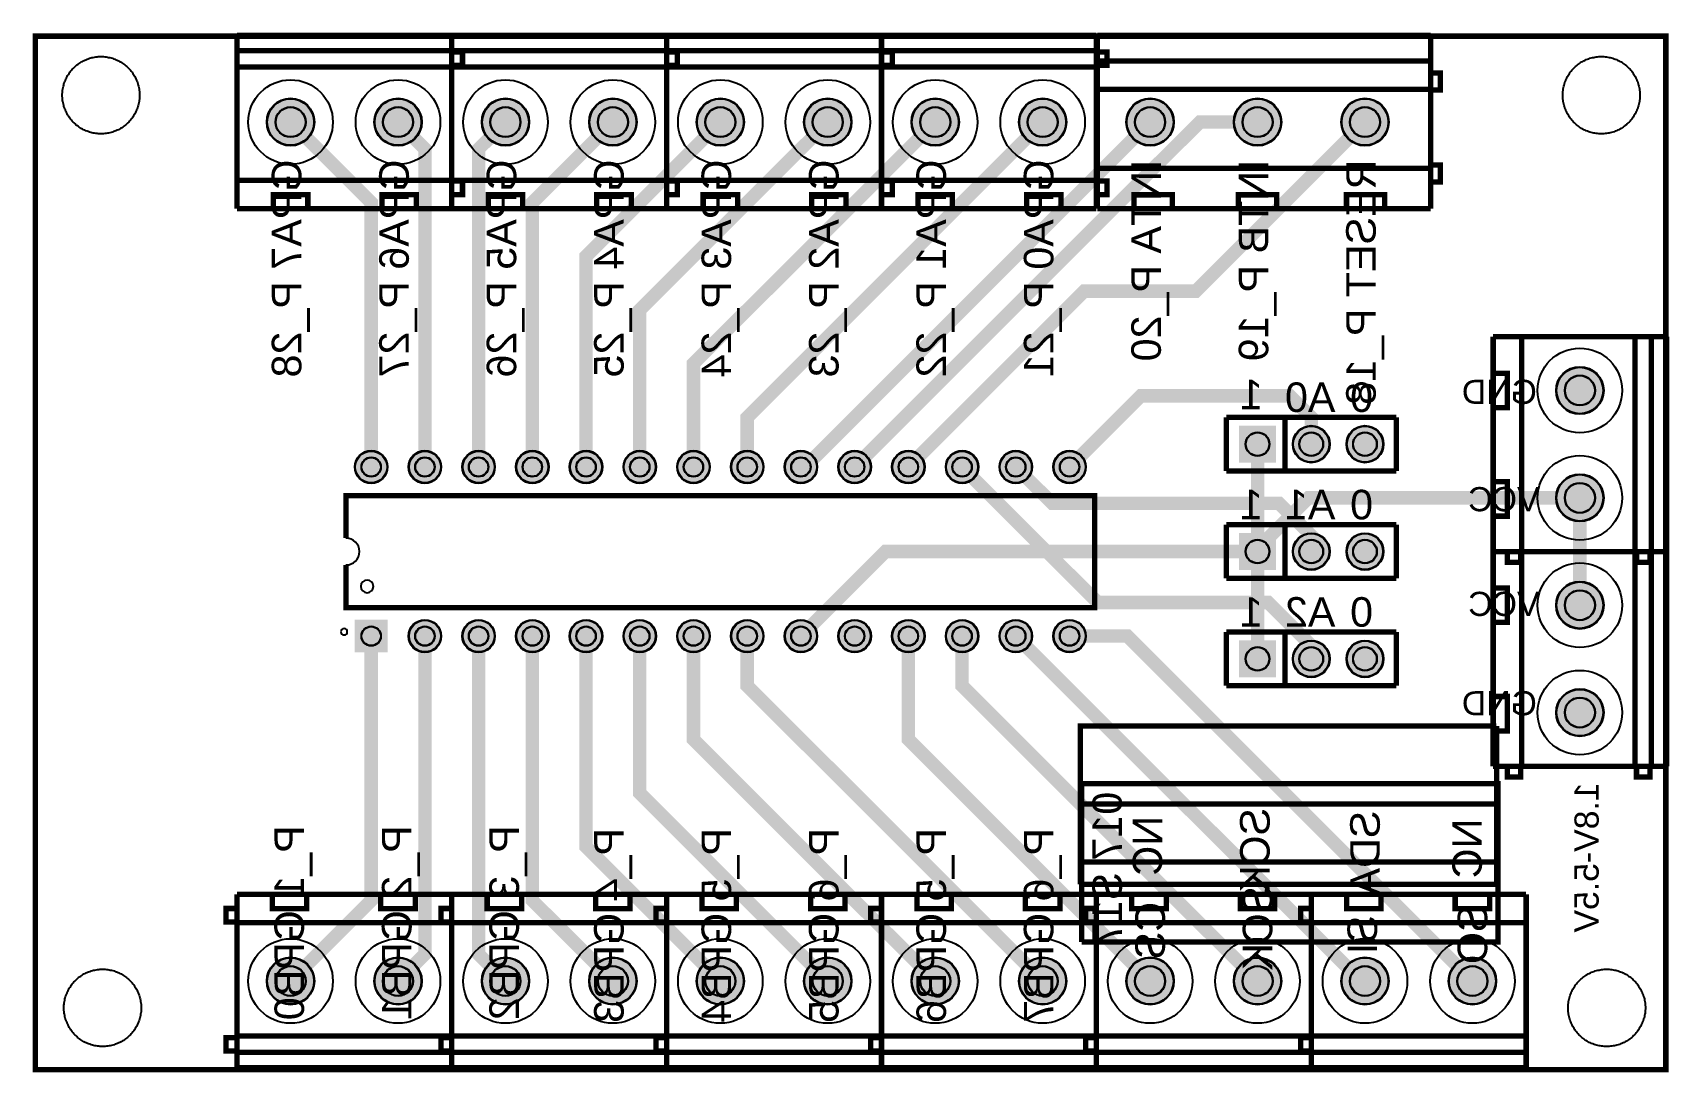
# Model space of a CAD drawing. Extents: x 20 to 3066, y 830 to 2766.
import ezdxf

# ---------------------------------------------------------------- set-up
doc = ezdxf.new("R2010")
doc.units = 9
for name, color, linetype, true_color in [('BoardOutLine', 7, 'Continuous', 0xff00ff), ('BottomLayer', 7, 'Continuous', 0x0000ff), ('BottomSilkLayer', 7, 'Continuous', 0x66cc33), ('BottomSolderMaskLayer', 7, 'Continuous', 0xaa00ff), ('Multi-Layer', 7, 'Continuous', 0xc0c0c0), ('TopLayer', 7, 'Continuous', 0xff0000), ('TopSilkLayer', 7, 'Continuous', 0xffcc00), ('TopSolderMaskLayer', 7, 'Continuous', 0x800080)]:
    doc.layers.add(name, color=color, linetype=linetype, true_color=true_color)
doc.styles.get("Standard").update_dxf_attribs({"font": 'arial.ttf'})

msp = doc.modelspace()

# ---------------------------------------------------------------- hatches: boundary and pattern name
at = {"layer": 'BottomSolderMaskLayer'}
for points in [[(455.7, 2600, 1), (544.3, 2600, 1)], [(655.7, 2600, 1), (744.3, 2600, 1)], [(855.7, 2600, 1), (944.3, 2600, 1)], [(1055.7, 2600, 1), (1144.3, 2600, 1)], [(1255.7, 2600, 1), (1344.3, 2600, 1)], [(1455.7, 2600, 1), (1544.3, 2600, 1)], [(1655.7, 2600, 1), (1744.3, 2600, 1)], [(1855.7, 2600, 1), (1944.3, 2600, 1)], [(2055.7, 2600, 1), (2144.3, 2600, 1)], [(2255.7, 2600, 1), (2344.3, 2600, 1)], [(2455.7, 2600, 1), (2544.3, 2600, 1)], [(2855.7, 2100, 1), (2944.3, 2100, 1)], [(2265.5, 2034.5), (2334.5, 2034.5), (2334.5, 1965.5), (2265.5, 1965.5)], [(2365.5, 2000, 1), (2434.5, 2000, 1)], [(2465.5, 2000, 1), (2534.5, 2000, 1)], [(619.5, 1957.5, 1), (680.5, 1957.5, 1)], [(719.5, 1957.5, 1), (780.5, 1957.5, 1)], [(819.5, 1957.5, 1), (880.5, 1957.5, 1)], [(919.5, 1957.5, 1), (980.5, 1957.5, 1)], [(1019.5, 1957.5, 1), (1080.5, 1957.5, 1)], [(1119.5, 1957.5, 1), (1180.5, 1957.5, 1)], [(1219.5, 1957.5, 1), (1280.5, 1957.5, 1)], [(1319.5, 1957.5, 1), (1380.5, 1957.5, 1)], [(1419.5, 1957.5, 1), (1480.5, 1957.5, 1)], [(1519.5, 1957.5, 1), (1580.5, 1957.5, 1)], [(1619.5, 1957.5, 1), (1680.5, 1957.5, 1)], [(1719.5, 1957.5, 1), (1780.5, 1957.5, 1)], [(1819.5, 1957.5, 1), (1880.5, 1957.5, 1)], [(1919.5, 1957.5, 1), (1980.5, 1957.5, 1)], [(2855.7, 1900, 1), (2944.3, 1900, 1)], [(2265.5, 1834.5), (2334.5, 1834.5), (2334.5, 1765.5), (2265.5, 1765.5)], [(2365.5, 1800, 1), (2434.5, 1800, 1)], [(2465.5, 1800, 1), (2534.5, 1800, 1)], [(2855.7, 1700, 1), (2944.3, 1700, 1)], [(619.5, 1612), (619.5, 1673), (680.5, 1673), (680.5, 1612)], [(719.5, 1642.5, 1), (780.5, 1642.5, 1)], [(819.5, 1642.5, 1), (880.5, 1642.5, 1)], [(919.5, 1642.5, 1), (980.5, 1642.5, 1)], [(1019.5, 1642.5, 1), (1080.5, 1642.5, 1)], [(1119.5, 1642.5, 1), (1180.5, 1642.5, 1)], [(1219.5, 1642.5, 1), (1280.5, 1642.5, 1)], [(1319.5, 1642.5, 1), (1380.5, 1642.5, 1)], [(1419.5, 1642.5, 1), (1480.5, 1642.5, 1)], [(1519.5, 1642.5, 1), (1580.5, 1642.5, 1)], [(1619.5, 1642.5, 1), (1680.5, 1642.5, 1)], [(1719.5, 1642.5, 1), (1780.5, 1642.5, 1)], [(1819.5, 1642.5, 1), (1880.5, 1642.5, 1)], [(1919.5, 1642.5, 1), (1980.5, 1642.5, 1)], [(2265.5, 1634.5), (2334.5, 1634.5), (2334.5, 1565.5), (2265.5, 1565.5)], [(2365.5, 1600, 1), (2434.5, 1600, 1)], [(2465.5, 1600, 1), (2534.5, 1600, 1)], [(2855.7, 1500, 1), (2944.3, 1500, 1)], [(455.7, 1000, 1), (544.3, 1000, 1)], [(655.7, 1000, 1), (744.3, 1000, 1)], [(855.7, 1000, 1), (944.3, 1000, 1)], [(1055.7, 1000, 1), (1144.3, 1000, 1)], [(1255.7, 1000, 1), (1344.3, 1000, 1)], [(1455.7, 1000, 1), (1544.3, 1000, 1)], [(1655.7, 1000, 1), (1744.3, 1000, 1)], [(1855.7, 1000, 1), (1944.3, 1000, 1)], [(2055.7, 1000, 1), (2144.3, 1000, 1)], [(2255.7, 1000, 1), (2344.3, 1000, 1)], [(2455.7, 1000, 1), (2544.3, 1000, 1)], [(2655.7, 1000, 1), (2744.3, 1000, 1)]]:
    msp.add_hatch(color=256, dxfattribs=at).paths.add_polyline_path(points)
at = {"layer": 'Multi-Layer'}
for points in [[(456.7, 2600, 1), (543.3, 2600, 1)], [(656.7, 2600, 1), (743.3, 2600, 1)], [(856.7, 2600, 1), (943.3, 2600, 1)], [(1056.7, 2600, 1), (1143.3, 2600, 1)], [(1256.7, 2600, 1), (1343.3, 2600, 1)], [(1456.7, 2600, 1), (1543.3, 2600, 1)], [(1656.7, 2600, 1), (1743.3, 2600, 1)], [(1856.7, 2600, 1), (1943.3, 2600, 1)], [(2056.7, 2600, 1), (2143.3, 2600, 1)], [(2256.7, 2600, 1), (2343.3, 2600, 1)], [(2456.7, 2600, 1), (2543.3, 2600, 1)], [(2856.7, 2100, 1), (2943.3, 2100, 1)], [(2266.5, 2033.5), (2333.5, 2033.5), (2333.5, 1966.5), (2266.5, 1966.5)], [(2366.5, 2000, 1), (2433.5, 2000, 1)], [(2466.5, 2000, 1), (2533.5, 2000, 1)], [(620.5, 1957.5, 1), (679.5, 1957.5, 1)], [(720.5, 1957.5, 1), (779.5, 1957.5, 1)], [(820.5, 1957.5, 1), (879.5, 1957.5, 1)], [(920.5, 1957.5, 1), (979.5, 1957.5, 1)], [(1020.5, 1957.5, 1), (1079.5, 1957.5, 1)], [(1120.5, 1957.5, 1), (1179.5, 1957.5, 1)], [(1220.5, 1957.5, 1), (1279.5, 1957.5, 1)], [(1320.5, 1957.5, 1), (1379.5, 1957.5, 1)], [(1420.5, 1957.5, 1), (1479.5, 1957.5, 1)], [(1520.5, 1957.5, 1), (1579.5, 1957.5, 1)], [(1620.5, 1957.5, 1), (1679.5, 1957.5, 1)], [(1720.5, 1957.5, 1), (1779.5, 1957.5, 1)], [(1820.5, 1957.5, 1), (1879.5, 1957.5, 1)], [(1920.5, 1957.5, 1), (1979.5, 1957.5, 1)], [(2856.7, 1900, 1), (2943.3, 1900, 1)], [(2266.5, 1833.5), (2333.5, 1833.5), (2333.5, 1766.5), (2266.5, 1766.5)], [(2366.5, 1800, 1), (2433.5, 1800, 1)], [(2466.5, 1800, 1), (2533.5, 1800, 1)], [(2856.7, 1700, 1), (2943.3, 1700, 1)], [(620.5, 1613), (620.5, 1672), (679.5, 1672), (679.5, 1613)], [(720.5, 1642.5, 1), (779.5, 1642.5, 1)], [(820.5, 1642.5, 1), (879.5, 1642.5, 1)], [(920.5, 1642.5, 1), (979.5, 1642.5, 1)], [(1020.5, 1642.5, 1), (1079.5, 1642.5, 1)], [(1120.5, 1642.5, 1), (1179.5, 1642.5, 1)], [(1220.5, 1642.5, 1), (1279.5, 1642.5, 1)], [(1320.5, 1642.5, 1), (1379.5, 1642.5, 1)], [(1420.5, 1642.5, 1), (1479.5, 1642.5, 1)], [(1520.5, 1642.5, 1), (1579.5, 1642.5, 1)], [(1620.5, 1642.5, 1), (1679.5, 1642.5, 1)], [(1720.5, 1642.5, 1), (1779.5, 1642.5, 1)], [(1820.5, 1642.5, 1), (1879.5, 1642.5, 1)], [(1920.5, 1642.5, 1), (1979.5, 1642.5, 1)], [(2266.5, 1633.5), (2333.5, 1633.5), (2333.5, 1566.5), (2266.5, 1566.5)], [(2366.5, 1600, 1), (2433.5, 1600, 1)], [(2466.5, 1600, 1), (2533.5, 1600, 1)], [(2856.7, 1500, 1), (2943.3, 1500, 1)], [(456.7, 1000, 1), (543.3, 1000, 1)], [(656.7, 1000, 1), (743.3, 1000, 1)], [(856.7, 1000, 1), (943.3, 1000, 1)], [(1056.7, 1000, 1), (1143.3, 1000, 1)], [(1256.7, 1000, 1), (1343.3, 1000, 1)], [(1456.7, 1000, 1), (1543.3, 1000, 1)], [(1656.7, 1000, 1), (1743.3, 1000, 1)], [(1856.7, 1000, 1), (1943.3, 1000, 1)], [(2056.7, 1000, 1), (2143.3, 1000, 1)], [(2256.7, 1000, 1), (2343.3, 1000, 1)], [(2456.7, 1000, 1), (2543.3, 1000, 1)], [(2656.7, 1000, 1), (2743.3, 1000, 1)]]:
    msp.add_hatch(color=256, dxfattribs=at).paths.add_polyline_path(points)
at = {"layer": 'TopSolderMaskLayer'}
for points in [[(455.7, 2600, 1), (544.3, 2600, 1)], [(655.7, 2600, 1), (744.3, 2600, 1)], [(855.7, 2600, 1), (944.3, 2600, 1)], [(1055.7, 2600, 1), (1144.3, 2600, 1)], [(1255.7, 2600, 1), (1344.3, 2600, 1)], [(1455.7, 2600, 1), (1544.3, 2600, 1)], [(1655.7, 2600, 1), (1744.3, 2600, 1)], [(1855.7, 2600, 1), (1944.3, 2600, 1)], [(2055.7, 2600, 1), (2144.3, 2600, 1)], [(2255.7, 2600, 1), (2344.3, 2600, 1)], [(2455.7, 2600, 1), (2544.3, 2600, 1)], [(2855.7, 2100, 1), (2944.3, 2100, 1)], [(2265.5, 2034.5), (2334.5, 2034.5), (2334.5, 1965.5), (2265.5, 1965.5)], [(2365.5, 2000, 1), (2434.5, 2000, 1)], [(2465.5, 2000, 1), (2534.5, 2000, 1)], [(619.5, 1957.5, 1), (680.5, 1957.5, 1)], [(719.5, 1957.5, 1), (780.5, 1957.5, 1)], [(819.5, 1957.5, 1), (880.5, 1957.5, 1)], [(919.5, 1957.5, 1), (980.5, 1957.5, 1)], [(1019.5, 1957.5, 1), (1080.5, 1957.5, 1)], [(1119.5, 1957.5, 1), (1180.5, 1957.5, 1)], [(1219.5, 1957.5, 1), (1280.5, 1957.5, 1)], [(1319.5, 1957.5, 1), (1380.5, 1957.5, 1)], [(1419.5, 1957.5, 1), (1480.5, 1957.5, 1)], [(1519.5, 1957.5, 1), (1580.5, 1957.5, 1)], [(1619.5, 1957.5, 1), (1680.5, 1957.5, 1)], [(1719.5, 1957.5, 1), (1780.5, 1957.5, 1)], [(1819.5, 1957.5, 1), (1880.5, 1957.5, 1)], [(1919.5, 1957.5, 1), (1980.5, 1957.5, 1)], [(2855.7, 1900, 1), (2944.3, 1900, 1)], [(2265.5, 1834.5), (2334.5, 1834.5), (2334.5, 1765.5), (2265.5, 1765.5)], [(2365.5, 1800, 1), (2434.5, 1800, 1)], [(2465.5, 1800, 1), (2534.5, 1800, 1)], [(2855.7, 1700, 1), (2944.3, 1700, 1)], [(619.5, 1612), (619.5, 1673), (680.5, 1673), (680.5, 1612)], [(719.5, 1642.5, 1), (780.5, 1642.5, 1)], [(819.5, 1642.5, 1), (880.5, 1642.5, 1)], [(919.5, 1642.5, 1), (980.5, 1642.5, 1)], [(1019.5, 1642.5, 1), (1080.5, 1642.5, 1)], [(1119.5, 1642.5, 1), (1180.5, 1642.5, 1)], [(1219.5, 1642.5, 1), (1280.5, 1642.5, 1)], [(1319.5, 1642.5, 1), (1380.5, 1642.5, 1)], [(1419.5, 1642.5, 1), (1480.5, 1642.5, 1)], [(1519.5, 1642.5, 1), (1580.5, 1642.5, 1)], [(1619.5, 1642.5, 1), (1680.5, 1642.5, 1)], [(1719.5, 1642.5, 1), (1780.5, 1642.5, 1)], [(1819.5, 1642.5, 1), (1880.5, 1642.5, 1)], [(1919.5, 1642.5, 1), (1980.5, 1642.5, 1)], [(2265.5, 1634.5), (2334.5, 1634.5), (2334.5, 1565.5), (2265.5, 1565.5)], [(2365.5, 1600, 1), (2434.5, 1600, 1)], [(2465.5, 1600, 1), (2534.5, 1600, 1)], [(2855.7, 1500, 1), (2944.3, 1500, 1)], [(455.7, 1000, 1), (544.3, 1000, 1)], [(655.7, 1000, 1), (744.3, 1000, 1)], [(855.7, 1000, 1), (944.3, 1000, 1)], [(1055.7, 1000, 1), (1144.3, 1000, 1)], [(1255.7, 1000, 1), (1344.3, 1000, 1)], [(1455.7, 1000, 1), (1544.3, 1000, 1)], [(1655.7, 1000, 1), (1744.3, 1000, 1)], [(1855.7, 1000, 1), (1944.3, 1000, 1)], [(2055.7, 1000, 1), (2144.3, 1000, 1)], [(2255.7, 1000, 1), (2344.3, 1000, 1)], [(2455.7, 1000, 1), (2544.3, 1000, 1)], [(2655.7, 1000, 1), (2744.3, 1000, 1)]]:
    msp.add_hatch(color=256, dxfattribs=at).paths.add_polyline_path(points)

# ---------------------------------------------------------------- linework, layer by layer
at = {"layer": 'BoardOutLine', "const_width": 10}
msp.add_lwpolyline([(280, 2760), (3060, 2760), (3060, 835), (25, 835), (25, 2760), (280, 2760)], close=True, dxfattribs=at)
at = {"layer": 'BottomLayer', "const_width": 25}
for points in [[(2300, 2000), (2300, 1800)], [(2300, 1800), (2300, 1805), (2395, 1900), (2900, 1900)], [(2900, 1700), (2900, 1900)], [(1450, 1642.5), (1607.5, 1800), (2300, 1800)], [(2300, 1800), (2300, 1600)]]:
    msp.add_lwpolyline(points, dxfattribs=at)
at = {"layer": 'BottomSilkLayer', "const_width": 10}
for points in [[(1972.5, 1072.5), (2747.5, 1072.5), (2747.5, 1367.5), (1972.5, 1367.5)], [(1972.5, 1072.5), (1972.5, 1367.5), (1972.5, 1077.5)], [(1972.5, 1221.6), (2747.5, 1221.6)]]:
    msp.add_lwpolyline(points, dxfattribs=at)
at = {"layer": 'BottomSolderMaskLayer'}
for centre, radius in [((500, 2600), 44.3), ((500, 2600), 28.2), ((700, 2600), 44.3), ((700, 2600), 28.2), ((900, 2600), 44.3), ((900, 2600), 28.2), ((1100, 2600), 44.3), ((1100, 2600), 28.2), ((1300, 2600), 44.3), ((1300, 2600), 28.2), ((1500, 2600), 44.3), ((1500, 2600), 28.2), ((1700, 2600), 44.3), ((1700, 2600), 28.2), ((1900, 2600), 44.3), ((1900, 2600), 28.2), ((2100, 2600), 44.3), ((2100, 2600), 28.2), ((2300, 2600), 44.3), ((2300, 2600), 28.2), ((2500, 2600), 44.3), ((2500, 2600), 28.2), ((2900, 2100), 44.3), ((2900, 2100), 28.2), ((2300, 2000), 22.3), ((2400, 2000), 34.5), ((2400, 2000), 22.3), ((2500, 2000), 34.5), ((2500, 2000), 22.3), ((650, 1957.5), 30.5), ((750, 1957.5), 30.5), ((850, 1957.5), 30.5), ((950, 1957.5), 30.5), ((1050, 1957.5), 30.5), ((1150, 1957.5), 30.5), ((1250, 1957.5), 30.5), ((1350, 1957.5), 30.5), ((1450, 1957.5), 30.5), ((1550, 1957.5), 30.5), ((1650, 1957.5), 30.5), ((1750, 1957.5), 30.5), ((1850, 1957.5), 30.5), ((1950, 1957.5), 30.5), ((650, 1957.5), 18.3), ((750, 1957.5), 18.3), ((850, 1957.5), 18.3), ((950, 1957.5), 18.3), ((1050, 1957.5), 18.3), ((1150, 1957.5), 18.3), ((1250, 1957.5), 18.3), ((1350, 1957.5), 18.3), ((1450, 1957.5), 18.3), ((1550, 1957.5), 18.3), ((1650, 1957.5), 18.3), ((1750, 1957.5), 18.3), ((1850, 1957.5), 18.3), ((1950, 1957.5), 18.3), ((2900, 1900), 44.3), ((2900, 1900), 28.2), ((2400, 1800), 34.5), ((2500, 1800), 34.5), ((2300, 1800), 22.3), ((2400, 1800), 22.3), ((2500, 1800), 22.3), ((2900, 1700), 44.3), ((2900, 1700), 28.2), ((650, 1642.5), 18.3), ((750, 1642.5), 30.5), ((750, 1642.5), 18.3), ((850, 1642.5), 30.5), ((850, 1642.5), 18.3), ((950, 1642.5), 30.5), ((950, 1642.5), 18.3), ((1050, 1642.5), 30.5), ((1050, 1642.5), 18.3), ((1150, 1642.5), 30.5), ((1150, 1642.5), 18.3), ((1250, 1642.5), 30.5), ((1250, 1642.5), 18.3), ((1350, 1642.5), 30.5), ((1350, 1642.5), 18.3), ((1450, 1642.5), 30.5), ((1450, 1642.5), 18.3), ((1550, 1642.5), 30.5), ((1550, 1642.5), 18.3), ((1650, 1642.5), 30.5), ((1650, 1642.5), 18.3), ((1750, 1642.5), 30.5), ((1750, 1642.5), 18.3), ((1850, 1642.5), 30.5), ((1850, 1642.5), 18.3), ((1950, 1642.5), 30.5), ((1950, 1642.5), 18.3), ((2300, 1600), 22.3), ((2400, 1600), 34.5), ((2400, 1600), 22.3), ((2500, 1600), 34.5), ((2500, 1600), 22.3), ((2900, 1500), 44.3), ((2900, 1500), 28.2), ((500, 1000), 44.3), ((700, 1000), 44.3), ((900, 1000), 44.3), ((1100, 1000), 44.3), ((1300, 1000), 44.3), ((1500, 1000), 44.3), ((1700, 1000), 44.3), ((1900, 1000), 44.3), ((2100, 1000), 44.3), ((2300, 1000), 44.3), ((2500, 1000), 44.3), ((2700, 1000), 44.3), ((500, 1000), 28.2), ((700, 1000), 28.2), ((900, 1000), 28.2), ((1100, 1000), 28.2), ((1300, 1000), 28.2), ((1500, 1000), 28.2), ((1700, 1000), 28.2), ((1900, 1000), 28.2), ((2100, 1000), 28.2), ((2300, 1000), 28.2), ((2500, 1000), 28.2), ((2700, 1000), 28.2)]:
    msp.add_circle(centre, radius, dxfattribs=at)
at = {"layer": 'Multi-Layer'}
for points in [[(75, 2650), (75, 2652.4), (75.2, 2654.8), (75.4, 2657.2), (75.6, 2659.6), (76, 2662), (76.4, 2664.3), (77, 2666.7), (77.6, 2669), (78.2, 2671.3), (79, 2673.6), (79.8, 2675.9), (80.7, 2678.1), (81.7, 2680.3), (82.7, 2682.4), (83.9, 2684.6), (85, 2686.7), (86.3, 2688.7), (87.6, 2690.7), (89, 2692.7), (90.5, 2694.6), (92, 2696.4), (93.6, 2698.2), (95.2, 2700), (96.9, 2701.7), (98.7, 2703.3), (100.5, 2704.9), (102.4, 2706.4), (104.3, 2707.9), (106.2, 2709.3), (108.2, 2710.6), (110.3, 2711.9), (112.4, 2713.1), (114.5, 2714.2), (116.7, 2715.2), (118.8, 2716.2), (121.1, 2717.1), (123.3, 2717.9), (125.6, 2718.7), (127.9, 2719.4), (130.3, 2720), (132.6, 2720.5), (135, 2720.9), (137.3, 2721.3), (139.7, 2721.6), (142.1, 2721.8), (144.5, 2721.9), (146.9, 2721.9), (149.3, 2721.9), (151.7, 2721.8), (154.1, 2721.6), (156.5, 2721.3), (158.9, 2720.9), (161.3, 2720.5), (163.6, 2720), (165.9, 2719.4), (168.2, 2718.7), (170.5, 2717.9), (172.8, 2717.1), (175, 2716.2), (177.2, 2715.2), (179.4, 2714.2), (181.5, 2713.1), (183.6, 2711.9), (185.6, 2710.6), (187.6, 2709.3), (189.6, 2707.9), (191.5, 2706.4), (193.4, 2704.9), (195.2, 2703.3), (196.9, 2701.7), (198.6, 2700), (200.3, 2698.2), (201.9, 2696.4), (203.4, 2694.6), (204.8, 2692.7), (206.2, 2690.7), (207.6, 2688.7), (208.8, 2686.7), (210, 2684.6), (211.1, 2682.4), (212.2, 2680.3), (213.2, 2678.1), (214.1, 2675.9), (214.9, 2673.6), (215.6, 2671.3), (216.3, 2669), (216.9, 2666.7), (217.4, 2664.3), (217.9, 2662), (218.2, 2659.6), (218.5, 2657.2), (218.7, 2654.8), (218.8, 2652.4), (218.9, 2650), (218.8, 2647.6), (218.7, 2645.2), (218.5, 2642.8), (218.2, 2640.4), (217.9, 2638), (217.4, 2635.7), (216.9, 2633.3), (216.3, 2631), (215.6, 2628.7), (214.9, 2626.4), (214.1, 2624.1), (213.2, 2621.9), (212.2, 2619.7), (211.1, 2617.6), (210, 2615.4), (208.8, 2613.3), (207.6, 2611.3), (206.2, 2609.3), (204.8, 2607.3), (203.4, 2605.4), (201.9, 2603.6), (200.3, 2601.8), (198.6, 2600), (196.9, 2598.3), (195.2, 2596.7), (193.4, 2595.1), (191.5, 2593.6), (189.6, 2592.1), (187.6, 2590.7), (185.6, 2589.4), (183.6, 2588.1), (181.5, 2586.9), (179.4, 2585.8), (177.2, 2584.8), (175, 2583.8), (172.8, 2582.9), (170.5, 2582.1), (168.2, 2581.3), (165.9, 2580.6), (163.6, 2580), (161.3, 2579.5), (158.9, 2579.1), (156.5, 2578.7), (154.1, 2578.4), (151.7, 2578.2), (149.3, 2578.1), (146.9, 2578.1), (144.5, 2578.1), (142.1, 2578.2), (139.7, 2578.4), (137.3, 2578.7), (135, 2579.1), (132.6, 2579.5), (130.3, 2580), (127.9, 2580.6), (125.6, 2581.3), (123.3, 2582.1), (121.1, 2582.9), (118.8, 2583.8), (116.7, 2584.8), (114.5, 2585.8), (112.4, 2586.9), (110.3, 2588.1), (108.2, 2589.4), (106.2, 2590.7), (104.3, 2592.1), (102.4, 2593.6), (100.5, 2595.1), (98.7, 2596.7), (96.9, 2598.3), (95.2, 2600), (93.6, 2601.8), (92, 2603.6), (90.5, 2605.4), (89, 2607.3), (87.6, 2609.3), (86.3, 2611.3), (85, 2613.3), (83.9, 2615.4), (82.7, 2617.6), (81.7, 2619.7), (80.7, 2621.9), (79.8, 2624.1), (79, 2626.4), (78.2, 2628.7), (77.6, 2631), (77, 2633.3), (76.4, 2635.7), (76, 2638), (75.6, 2640.4), (75.4, 2642.8), (75.2, 2645.2), (75, 2647.6), (75, 2650)], [(2868.1, 2650), (2868.1, 2652.4), (2868.2, 2654.8), (2868.4, 2657.2), (2868.7, 2659.6), (2869.1, 2662), (2869.5, 2664.3), (2870, 2666.7), (2870.6, 2669), (2871.3, 2671.3), (2872, 2673.6), (2872.9, 2675.9), (2873.8, 2678.1), (2874.7, 2680.3), (2875.8, 2682.5), (2876.9, 2684.6), (2878.1, 2686.7), (2879.4, 2688.7), (2880.7, 2690.7), (2882.1, 2692.7), (2883.5, 2694.6), (2885.1, 2696.5), (2886.6, 2698.3), (2888.3, 2700), (2890, 2701.7), (2891.7, 2703.4), (2893.5, 2705), (2895.4, 2706.5), (2897.3, 2707.9), (2899.3, 2709.3), (2901.3, 2710.7), (2903.3, 2711.9), (2905.4, 2713.1), (2907.5, 2714.2), (2909.7, 2715.3), (2911.9, 2716.3), (2914.1, 2717.2), (2916.4, 2718), (2918.7, 2718.7), (2921, 2719.4), (2923.3, 2720), (2925.7, 2720.5), (2928, 2721), (2930.4, 2721.3), (2932.8, 2721.6), (2935.2, 2721.8), (2937.6, 2721.9), (2940, 2722), (2942.4, 2721.9), (2944.8, 2721.8), (2947.2, 2721.6), (2949.6, 2721.3), (2952, 2721), (2954.3, 2720.5), (2956.7, 2720), (2959, 2719.4), (2961.3, 2718.7), (2963.6, 2718), (2965.9, 2717.2), (2968.1, 2716.3), (2970.3, 2715.3), (2972.5, 2714.2), (2974.6, 2713.1), (2976.7, 2711.9), (2978.7, 2710.7), (2980.7, 2709.3), (2982.7, 2707.9), (2984.6, 2706.5), (2986.5, 2705), (2988.3, 2703.4), (2990, 2701.7), (2991.7, 2700), (2993.4, 2698.3), (2994.9, 2696.5), (2996.5, 2694.6), (2997.9, 2692.7), (2999.3, 2690.7), (3000.6, 2688.7), (3001.9, 2686.7), (3003.1, 2684.6), (3004.2, 2682.5), (3005.3, 2680.3), (3006.2, 2678.1), (3007.1, 2675.9), (3008, 2673.6), (3008.7, 2671.3), (3009.4, 2669), (3010, 2666.7), (3010.5, 2664.3), (3010.9, 2662), (3011.3, 2659.6), (3011.6, 2657.2), (3011.8, 2654.8), (3011.9, 2652.4), (3011.9, 2650), (3011.9, 2647.6), (3011.8, 2645.2), (3011.6, 2642.8), (3011.3, 2640.4), (3010.9, 2638), (3010.5, 2635.7), (3010, 2633.3), (3009.4, 2631), (3008.7, 2628.7), (3008, 2626.4), (3007.1, 2624.1), (3006.2, 2621.9), (3005.3, 2619.7), (3004.2, 2617.5), (3003.1, 2615.4), (3001.9, 2613.3), (3000.6, 2611.3), (2999.3, 2609.3), (2997.9, 2607.3), (2996.5, 2605.4), (2994.9, 2603.5), (2993.4, 2601.7), (2991.7, 2600), (2990, 2598.3), (2988.3, 2596.6), (2986.5, 2595), (2984.6, 2593.5), (2982.7, 2592.1), (2980.7, 2590.7), (2978.7, 2589.3), (2976.7, 2588.1), (2974.6, 2586.9), (2972.5, 2585.8), (2970.3, 2584.7), (2968.1, 2583.7), (2965.9, 2582.8), (2963.6, 2582), (2961.3, 2581.3), (2959, 2580.6), (2956.7, 2580), (2954.3, 2579.5), (2952, 2579), (2949.6, 2578.7), (2947.2, 2578.4), (2944.8, 2578.2), (2942.4, 2578.1), (2940, 2578), (2937.6, 2578.1), (2935.2, 2578.2), (2932.8, 2578.4), (2930.4, 2578.7), (2928, 2579), (2925.7, 2579.5), (2923.3, 2580), (2921, 2580.6), (2918.7, 2581.3), (2916.4, 2582), (2914.1, 2582.8), (2911.9, 2583.7), (2909.7, 2584.7), (2907.5, 2585.8), (2905.4, 2586.9), (2903.3, 2588.1), (2901.3, 2589.3), (2899.3, 2590.7), (2897.3, 2592.1), (2895.4, 2593.5), (2893.5, 2595), (2891.7, 2596.6), (2890, 2598.3), (2888.3, 2600), (2886.6, 2601.7), (2885.1, 2603.5), (2883.5, 2605.4), (2882.1, 2607.3), (2880.7, 2609.3), (2879.4, 2611.3), (2878.1, 2613.3), (2876.9, 2615.4), (2875.8, 2617.5), (2874.7, 2619.7), (2873.8, 2621.9), (2872.9, 2624.1), (2872, 2626.4), (2871.3, 2628.7), (2870.6, 2631), (2870, 2633.3), (2869.5, 2635.7), (2869.1, 2638), (2868.7, 2640.4), (2868.4, 2642.8), (2868.2, 2645.2), (2868.1, 2647.6), (2868.1, 2650)], [(78.1, 950), (78.1, 952.4), (78.2, 954.8), (78.4, 957.2), (78.7, 959.6), (79.1, 962), (79.5, 964.3), (80, 966.7), (80.6, 969), (81.3, 971.3), (82.1, 973.6), (82.9, 975.9), (83.8, 978.1), (84.8, 980.3), (85.8, 982.4), (86.9, 984.6), (88.1, 986.7), (89.4, 988.7), (90.7, 990.7), (92.1, 992.7), (93.6, 994.6), (95.1, 996.4), (96.7, 998.2), (98.3, 1000), (100, 1001.7), (101.8, 1003.3), (103.6, 1004.9), (105.4, 1006.5), (107.3, 1007.9), (109.3, 1009.3), (111.3, 1010.6), (113.3, 1011.9), (115.4, 1013.1), (117.6, 1014.2), (119.7, 1015.2), (121.9, 1016.2), (124.1, 1017.1), (126.4, 1018), (128.7, 1018.7), (131, 1019.4), (133.3, 1020), (135.7, 1020.5), (138, 1020.9), (140.4, 1021.3), (142.8, 1021.6), (145.2, 1021.8), (147.6, 1021.9), (150, 1021.9), (152.4, 1021.9), (154.8, 1021.8), (157.2, 1021.6), (159.6, 1021.3), (162, 1020.9), (164.3, 1020.5), (166.7, 1020), (169, 1019.4), (171.3, 1018.7), (173.6, 1018), (175.9, 1017.1), (178.1, 1016.2), (180.3, 1015.2), (182.4, 1014.2), (184.6, 1013.1), (186.7, 1011.9), (188.7, 1010.6), (190.7, 1009.3), (192.7, 1007.9), (194.6, 1006.5), (196.4, 1004.9), (198.2, 1003.3), (200, 1001.7), (201.7, 1000), (203.3, 998.2), (204.9, 996.4), (206.4, 994.6), (207.9, 992.7), (209.3, 990.7), (210.6, 988.7), (211.9, 986.7), (213.1, 984.6), (214.2, 982.4), (215.2, 980.3), (216.2, 978.1), (217.1, 975.9), (217.9, 973.6), (218.7, 971.3), (219.4, 969), (220, 966.7), (220.5, 964.3), (220.9, 962), (221.3, 959.6), (221.6, 957.2), (221.8, 954.8), (221.9, 952.4), (221.9, 950), (221.9, 947.6), (221.8, 945.2), (221.6, 942.8), (221.3, 940.4), (220.9, 938), (220.5, 935.7), (220, 933.3), (219.4, 931), (218.7, 928.7), (217.9, 926.4), (217.1, 924.1), (216.2, 921.9), (215.2, 919.7), (214.2, 917.6), (213.1, 915.4), (211.9, 913.3), (210.6, 911.3), (209.3, 909.3), (207.9, 907.3), (206.4, 905.4), (204.9, 903.6), (203.3, 901.8), (201.7, 900), (200, 898.3), (198.2, 896.7), (196.4, 895.1), (194.6, 893.6), (192.7, 892.1), (190.7, 890.7), (188.7, 889.4), (186.7, 888.1), (184.6, 886.9), (182.4, 885.8), (180.3, 884.8), (178.1, 883.8), (175.9, 882.9), (173.6, 882.1), (171.3, 881.3), (169, 880.6), (166.7, 880), (164.3, 879.5), (162, 879.1), (159.6, 878.7), (157.2, 878.4), (154.8, 878.2), (152.4, 878.1), (150, 878.1), (147.6, 878.1), (145.2, 878.2), (142.8, 878.4), (140.4, 878.7), (138, 879.1), (135.7, 879.5), (133.3, 880), (131, 880.6), (128.7, 881.3), (126.4, 882.1), (124.1, 882.9), (121.9, 883.8), (119.7, 884.8), (117.6, 885.8), (115.4, 886.9), (113.3, 888.1), (111.3, 889.4), (109.3, 890.7), (107.3, 892.1), (105.4, 893.6), (103.6, 895.1), (101.8, 896.7), (100, 898.3), (98.3, 900), (96.7, 901.8), (95.1, 903.6), (93.6, 905.4), (92.1, 907.3), (90.7, 909.3), (89.4, 911.3), (88.1, 913.3), (86.9, 915.4), (85.8, 917.6), (84.8, 919.7), (83.8, 921.9), (82.9, 924.1), (82.1, 926.4), (81.3, 928.7), (80.6, 931), (80, 933.3), (79.5, 935.7), (79.1, 938), (78.7, 940.4), (78.4, 942.8), (78.2, 945.2), (78.1, 947.6), (78.1, 950)], [(2878.1, 950), (2878.1, 952.4), (2878.2, 954.8), (2878.4, 957.2), (2878.7, 959.6), (2879.1, 962), (2879.5, 964.3), (2880, 966.7), (2880.6, 969), (2881.3, 971.3), (2882, 973.6), (2882.9, 975.9), (2883.8, 978.1), (2884.7, 980.3), (2885.8, 982.5), (2886.9, 984.6), (2888.1, 986.7), (2889.4, 988.7), (2890.7, 990.7), (2892.1, 992.7), (2893.5, 994.6), (2895.1, 996.5), (2896.6, 998.3), (2898.3, 1000), (2900, 1001.7), (2901.7, 1003.4), (2903.5, 1005), (2905.4, 1006.5), (2907.3, 1007.9), (2909.3, 1009.3), (2911.3, 1010.7), (2913.3, 1011.9), (2915.4, 1013.1), (2917.5, 1014.2), (2919.7, 1015.3), (2921.9, 1016.3), (2924.1, 1017.2), (2926.4, 1018), (2928.7, 1018.7), (2931, 1019.4), (2933.3, 1020), (2935.7, 1020.5), (2938, 1021), (2940.4, 1021.3), (2942.8, 1021.6), (2945.2, 1021.8), (2947.6, 1021.9), (2950, 1022), (2952.4, 1021.9), (2954.8, 1021.8), (2957.2, 1021.6), (2959.6, 1021.3), (2962, 1021), (2964.3, 1020.5), (2966.7, 1020), (2969, 1019.4), (2971.3, 1018.7), (2973.6, 1018), (2975.9, 1017.2), (2978.1, 1016.3), (2980.3, 1015.3), (2982.5, 1014.2), (2984.6, 1013.1), (2986.7, 1011.9), (2988.7, 1010.7), (2990.7, 1009.3), (2992.7, 1007.9), (2994.6, 1006.5), (2996.5, 1005), (2998.3, 1003.4), (3000, 1001.7), (3001.7, 1000), (3003.4, 998.3), (3004.9, 996.5), (3006.5, 994.6), (3007.9, 992.7), (3009.3, 990.7), (3010.6, 988.7), (3011.9, 986.7), (3013.1, 984.6), (3014.2, 982.5), (3015.3, 980.3), (3016.2, 978.1), (3017.1, 975.9), (3018, 973.6), (3018.7, 971.3), (3019.4, 969), (3020, 966.7), (3020.5, 964.3), (3020.9, 962), (3021.3, 959.6), (3021.6, 957.2), (3021.8, 954.8), (3021.9, 952.4), (3021.9, 950), (3021.9, 947.6), (3021.8, 945.2), (3021.6, 942.8), (3021.3, 940.4), (3020.9, 938), (3020.5, 935.7), (3020, 933.3), (3019.4, 931), (3018.7, 928.7), (3018, 926.4), (3017.1, 924.1), (3016.2, 921.9), (3015.3, 919.7), (3014.2, 917.5), (3013.1, 915.4), (3011.9, 913.3), (3010.6, 911.3), (3009.3, 909.3), (3007.9, 907.3), (3006.5, 905.4), (3004.9, 903.5), (3003.4, 901.7), (3001.7, 900), (3000, 898.3), (2998.3, 896.6), (2996.5, 895), (2994.6, 893.5), (2992.7, 892.1), (2990.7, 890.7), (2988.7, 889.3), (2986.7, 888.1), (2984.6, 886.9), (2982.5, 885.8), (2980.3, 884.7), (2978.1, 883.7), (2975.9, 882.8), (2973.6, 882), (2971.3, 881.3), (2969, 880.6), (2966.7, 880), (2964.3, 879.5), (2962, 879), (2959.6, 878.7), (2957.2, 878.4), (2954.8, 878.2), (2952.4, 878.1), (2950, 878), (2947.6, 878.1), (2945.2, 878.2), (2942.8, 878.4), (2940.4, 878.7), (2938, 879), (2935.7, 879.5), (2933.3, 880), (2931, 880.6), (2928.7, 881.3), (2926.4, 882), (2924.1, 882.8), (2921.9, 883.7), (2919.7, 884.7), (2917.5, 885.8), (2915.4, 886.9), (2913.3, 888.1), (2911.3, 889.3), (2909.3, 890.7), (2907.3, 892.1), (2905.4, 893.5), (2903.5, 895), (2901.7, 896.6), (2900, 898.3), (2898.3, 900), (2896.6, 901.7), (2895.1, 903.5), (2893.5, 905.4), (2892.1, 907.3), (2890.7, 909.3), (2889.4, 911.3), (2888.1, 913.3), (2886.9, 915.4), (2885.8, 917.5), (2884.7, 919.7), (2883.8, 921.9), (2882.9, 924.1), (2882, 926.4), (2881.3, 928.7), (2880.6, 931), (2880, 933.3), (2879.5, 935.7), (2879.1, 938), (2878.7, 940.4), (2878.4, 942.8), (2878.2, 945.2), (2878.1, 947.6), (2878.1, 950)]]:
    msp.add_lwpolyline(points, close=True, dxfattribs=at)
for centre, radius in [((500, 2600), 43.3), ((500, 2600), 27.6), ((700, 2600), 43.3), ((700, 2600), 27.6), ((900, 2600), 43.3), ((900, 2600), 27.6), ((1100, 2600), 43.3), ((1100, 2600), 27.6), ((1300, 2600), 43.3), ((1300, 2600), 27.6), ((1500, 2600), 43.3), ((1500, 2600), 27.6), ((1700, 2600), 43.3), ((1700, 2600), 27.6), ((1900, 2600), 43.3), ((1900, 2600), 27.6), ((2100, 2600), 43.3), ((2100, 2600), 27.6), ((2300, 2600), 43.3), ((2300, 2600), 27.6), ((2500, 2600), 43.3), ((2500, 2600), 27.6), ((2900, 2100), 43.3), ((2900, 2100), 27.6), ((2300, 2000), 21.7), ((2400, 2000), 33.5), ((2400, 2000), 21.7), ((2500, 2000), 33.5), ((2500, 2000), 21.7), ((650, 1957.5), 29.5), ((750, 1957.5), 29.5), ((850, 1957.5), 29.5), ((950, 1957.5), 29.5), ((1050, 1957.5), 29.5), ((1150, 1957.5), 29.5), ((1250, 1957.5), 29.5), ((1350, 1957.5), 29.5), ((1450, 1957.5), 29.5), ((1550, 1957.5), 29.5), ((1650, 1957.5), 29.5), ((1750, 1957.5), 29.5), ((1850, 1957.5), 29.5), ((1950, 1957.5), 29.5), ((650, 1957.5), 17.7), ((750, 1957.5), 17.7), ((850, 1957.5), 17.7), ((950, 1957.5), 17.7), ((1050, 1957.5), 17.7), ((1150, 1957.5), 17.7), ((1250, 1957.5), 17.7), ((1350, 1957.5), 17.7), ((1450, 1957.5), 17.7), ((1550, 1957.5), 17.7), ((1650, 1957.5), 17.7), ((1750, 1957.5), 17.7), ((1850, 1957.5), 17.7), ((1950, 1957.5), 17.7), ((2900, 1900), 43.3), ((2900, 1900), 27.6), ((2400, 1800), 33.5), ((2500, 1800), 33.5), ((2300, 1800), 21.7), ((2400, 1800), 21.7), ((2500, 1800), 21.7), ((2900, 1700), 43.3), ((2900, 1700), 27.6), ((650, 1642.5), 17.7), ((750, 1642.5), 29.5), ((750, 1642.5), 17.7), ((850, 1642.5), 29.5), ((850, 1642.5), 17.7), ((950, 1642.5), 29.5), ((950, 1642.5), 17.7), ((1050, 1642.5), 29.5), ((1050, 1642.5), 17.7), ((1150, 1642.5), 29.5), ((1150, 1642.5), 17.7), ((1250, 1642.5), 29.5), ((1250, 1642.5), 17.7), ((1350, 1642.5), 29.5), ((1350, 1642.5), 17.7), ((1450, 1642.5), 29.5), ((1450, 1642.5), 17.7), ((1550, 1642.5), 29.5), ((1550, 1642.5), 17.7), ((1650, 1642.5), 29.5), ((1650, 1642.5), 17.7), ((1750, 1642.5), 29.5), ((1750, 1642.5), 17.7), ((1850, 1642.5), 29.5), ((1850, 1642.5), 17.7), ((1950, 1642.5), 29.5), ((1950, 1642.5), 17.7), ((2300, 1600), 21.7), ((2400, 1600), 33.5), ((2400, 1600), 21.7), ((2500, 1600), 33.5), ((2500, 1600), 21.7), ((2900, 1500), 43.3), ((2900, 1500), 27.6), ((500, 1000), 43.3), ((700, 1000), 43.3), ((900, 1000), 43.3), ((1100, 1000), 43.3), ((1300, 1000), 43.3), ((1500, 1000), 43.3), ((1700, 1000), 43.3), ((1900, 1000), 43.3), ((2100, 1000), 43.3), ((2300, 1000), 43.3), ((2500, 1000), 43.3), ((2700, 1000), 43.3), ((500, 1000), 27.6), ((700, 1000), 27.6), ((900, 1000), 27.6), ((1100, 1000), 27.6), ((1300, 1000), 27.6), ((1500, 1000), 27.6), ((1700, 1000), 27.6), ((1900, 1000), 27.6), ((2100, 1000), 27.6), ((2300, 1000), 27.6), ((2500, 1000), 27.6), ((2700, 1000), 27.6)]:
    msp.add_circle(centre, radius, dxfattribs=at)
at = {"layer": 'TopLayer', "const_width": 25}
for points in [[(650, 1957.5), (650, 2450), (500, 2600)], [(750, 1957.5), (750, 2550), (700, 2600)], [(850, 1957.5), (850, 2550), (900, 2600)], [(950, 1957.5), (950, 2450), (1100, 2600)], [(1050, 1957.5), (1050, 2350), (1300, 2600)], [(1150, 1957.5), (1150, 2250), (1500, 2600)], [(1250, 1957.5), (1250, 2150), (1700, 2600)], [(1350, 1957.5), (1350, 2050), (1900, 2600)], [(1450, 1957.5), (1457.5, 1957.5), (2100, 2600)], [(1550, 1957.5), (2192.5, 2600), (2300, 2600)], [(1650, 1957.5), (1977.5, 2285), (2185, 2285), (2500, 2600)], [(2400, 2000), (2400, 2050), (2360, 2090), (2082.5, 2090), (1950, 1957.5)], [(2400, 1600), (2400, 1625), (2320, 1705), (2002.5, 1705), (1750, 1957.5)], [(2400, 1800), (2400, 1830), (2340, 1890), (1917.5, 1890), (1850, 1957.5)], [(650, 1642.5), (650, 1150), (500, 1000)], [(750, 1642.5), (750, 1050), (700, 1000)], [(850, 1642.5), (850, 1050), (900, 1000)], [(950, 1642.5), (950, 1150), (1100, 1000)], [(1050, 1642.5), (1050, 1250), (1300, 1000)], [(1150, 1642.5), (1150, 1350), (1500, 1000)], [(1250, 1642.5), (1250, 1450), (1700, 1000)], [(1350, 1642.5), (1350, 1550), (1900, 1000)], [(1650, 1642.5), (1650, 1450), (2100, 1000)], [(1750, 1642.5), (1750, 1550), (2300, 1000)], [(1850, 1642.5), (2492.5, 1000), (2500, 1000)], [(1950, 1642.5), (2057.5, 1642.5), (2700, 1000)]]:
    msp.add_lwpolyline(points, dxfattribs=at)
at = {"layer": 'TopSilkLayer', "const_width": 10}
for points in [[(800, 2761.4), (400, 2761.4)], [(400, 2438.6), (400, 2761.4)], [(1200, 2761.4), (800, 2761.4)], [(800, 2438.6), (800, 2761.4)], [(800, 2438.6), (800, 2761.4)], [(1600, 2761.4), (1200, 2761.4)], [(1200, 2438.6), (1200, 2761.4)], [(1200, 2438.6), (1200, 2761.4)], [(2000, 2761.4), (1600, 2761.4)], [(1600, 2438.6), (1600, 2761.4)], [(1600, 2438.6), (1600, 2761.4)], [(2000, 2438.6), (2000, 2761.4)], [(2622, 2761.4), (2001.6, 2761.4)], [(2001.6, 2438.6), (2001.6, 2761.4)], [(2622, 2438.6), (2622, 2761.4)], [(800, 2733.1), (400, 2733.1)], [(1200, 2733.1), (800, 2733.1)], [(800, 2705.4), (820, 2705.4), (820, 2730.6), (800, 2730.6)], [(1600, 2733.1), (1200, 2733.1)], [(1200, 2705.4), (1220, 2705.4), (1220, 2730.6), (1200, 2730.6)], [(2000, 2733.1), (1600, 2733.1)], [(1600, 2705.4), (1620, 2705.4), (1620, 2730.6), (1600, 2730.6)], [(2000, 2705.4), (2020, 2705.4), (2020, 2730.6), (2000, 2730.6)], [(2622, 2713.8), (2001.6, 2713.8)], [(800, 2702.4), (400, 2702.4)], [(1200, 2702.4), (800, 2702.4)], [(1600, 2702.4), (1200, 2702.4)], [(2000, 2702.4), (1600, 2702.4)], [(2622, 2659.7), (2640, 2659.7), (2640, 2691.4), (2622, 2691.4)], [(2622, 2661.1), (2001.6, 2661.1)], [(2622, 2513.9), (2001.6, 2513.9)], [(2622, 2488.3), (2640, 2488.3), (2640, 2520), (2622, 2520)], [(800, 2491.4), (400, 2491.4)], [(532.1, 2438.6), (532.1, 2465), (468, 2465), (468, 2438.6)], [(734.1, 2438.6), (734.1, 2465), (670, 2465), (670, 2438.6)], [(1200, 2491.4), (800, 2491.4)], [(800, 2464.9), (820, 2464.9), (820, 2490), (800, 2490)], [(932.1, 2438.6), (932.1, 2465), (868, 2465), (868, 2438.6)], [(1134.1, 2438.6), (1134.1, 2465), (1070, 2465), (1070, 2438.6)], [(1600, 2491.4), (1200, 2491.4)], [(1200, 2464.9), (1220, 2464.9), (1220, 2490), (1200, 2490)], [(1332.1, 2438.6), (1332.1, 2465), (1268, 2465), (1268, 2438.6)], [(1534.1, 2438.6), (1534.1, 2465), (1470, 2465), (1470, 2438.6)], [(2000, 2491.4), (1600, 2491.4)], [(1600, 2464.9), (1620, 2464.9), (1620, 2490), (1600, 2490)], [(1732.1, 2438.6), (1732.1, 2465), (1668, 2465), (1668, 2438.6)], [(1934.1, 2438.6), (1934.1, 2465), (1870, 2465), (1870, 2438.6)], [(2000, 2464.9), (2020, 2464.9), (2020, 2490), (2000, 2490)], [(2141.5, 2438.6), (2141.5, 2465), (2070, 2465), (2070, 2438.6)], [(2335.5, 2438.6), (2335.5, 2465), (2264, 2465), (2264, 2438.6)], [(2536.5, 2438.6), (2536.5, 2465), (2465, 2465), (2465, 2438.6)], [(800, 2438.6), (400, 2438.6)], [(1200, 2438.6), (800, 2438.6)], [(1600, 2438.6), (1200, 2438.6)], [(2000, 2438.6), (1600, 2438.6)], [(2622, 2438.6), (2001.6, 2438.6)], [(2738.6, 2200), (3061.4, 2200)], [(2738.6, 1800), (2738.6, 2200)], [(2791.4, 1800), (2791.4, 2200)], [(3002.4, 1800), (3002.4, 2200)], [(3033.1, 1800), (3033.1, 2200)], [(3061.4, 1800), (3061.4, 2200)], [(2738.6, 2067.9), (2765, 2067.9), (2765, 2132), (2738.6, 2132)], [(2241.7, 2050), (2558.3, 2050)], [(2241.7, 2050), (2241.7, 1950)], [(2350.9, 2050), (2350.9, 1950)], [(2558.3, 2050), (2558.3, 1950)], [(2241.7, 1950), (2558.3, 1950)], [(2738.6, 1865.9), (2765, 1865.9), (2765, 1930), (2738.6, 1930)], [(603.2, 1825), (603.2, 1904.3), (1996.9, 1904.3), (1996.9, 1695.7), (603.2, 1695.7), (603.2, 1775)], [(2241.7, 1850), (2558.3, 1850)], [(2241.7, 1850), (2241.7, 1750)], [(2350.9, 1850), (2350.9, 1750)], [(2558.3, 1850), (2558.3, 1750)], [(2738.6, 1800), (3061.4, 1800)], [(2738.6, 1800), (3061.4, 1800)], [(2738.6, 1400), (2738.6, 1800)], [(2764.9, 1800), (2764.9, 1780), (2790, 1780), (2790, 1800)], [(2791.4, 1400), (2791.4, 1800)], [(3002.4, 1400), (3002.4, 1800)], [(3005.4, 1800), (3005.4, 1780), (3030.6, 1780), (3030.6, 1800)], [(3033.1, 1400), (3033.1, 1800)], [(3061.4, 1400), (3061.4, 1800)], [(2241.7, 1750), (2558.3, 1750)], [(2738.6, 1667.9), (2765, 1667.9), (2765, 1732), (2738.6, 1732)], [(2241.7, 1650), (2558.3, 1650)], [(2241.7, 1650), (2241.7, 1550)], [(2350.9, 1650), (2350.9, 1550)], [(2558.3, 1650), (2558.3, 1550)], [(2241.7, 1550), (2558.3, 1550)], [(2738.6, 1465.9), (2765, 1465.9), (2765, 1530), (2738.6, 1530)], [(1970, 1335), (1970, 1475), (2744.2, 1475)], [(2745, 1335), (2745, 1475)], [(2738.6, 1400), (3061.4, 1400)], [(2764.9, 1400), (2764.9, 1380), (2790, 1380), (2790, 1400)], [(3005.4, 1400), (3005.4, 1380), (3030.6, 1380), (3030.6, 1400)], [(1970, 1180), (1970, 1330), (2745, 1330), (2745, 1180), (1975, 1180)], [(400, 1161.4), (400, 838.6)], [(400, 1161.4), (800, 1161.4)], [(465.9, 1161.4), (465.9, 1135), (530, 1135), (530, 1161.4)], [(667.9, 1161.4), (667.9, 1135), (732, 1135), (732, 1161.4)], [(800, 1161.4), (800, 838.6)], [(800, 1161.4), (800, 838.6)], [(800, 1161.4), (1200, 1161.4)], [(865.9, 1161.4), (865.9, 1135), (930, 1135), (930, 1161.4)], [(1067.9, 1161.4), (1067.9, 1135), (1132, 1135), (1132, 1161.4)], [(1200, 1161.4), (1200, 838.6)], [(1200, 1161.4), (1200, 838.6)], [(1200, 1161.4), (1600, 1161.4)], [(1265.9, 1161.4), (1265.9, 1135), (1330, 1135), (1330, 1161.4)], [(1467.9, 1161.4), (1467.9, 1135), (1532, 1135), (1532, 1161.4)], [(1600, 1161.4), (1600, 838.6)], [(1600, 1161.4), (1600, 838.6)], [(1600, 1161.4), (2000, 1161.4)], [(1665.9, 1161.4), (1665.9, 1135), (1730, 1135), (1730, 1161.4)], [(1867.9, 1161.4), (1867.9, 1135), (1932, 1135), (1932, 1161.4)], [(2000, 1161.4), (2000, 838.6)], [(2000, 1161.4), (2400, 1161.4)], [(2000, 1161.4), (2000, 838.6)], [(2065.9, 1161.4), (2065.9, 1135), (2130, 1135), (2130, 1161.4)], [(2267.9, 1161.4), (2267.9, 1135), (2332, 1135), (2332, 1161.4)], [(2400, 1161.4), (2400, 838.6)], [(2400, 1161.4), (2400, 838.6)], [(2400, 1161.4), (2800, 1161.4)], [(2465.9, 1161.4), (2465.9, 1135), (2530, 1135), (2530, 1161.4)], [(2667.9, 1161.4), (2667.9, 1135), (2732, 1135), (2732, 1161.4)], [(2800, 1161.4), (2800, 838.6)], [(400, 1135.1), (380, 1135.1), (380, 1110), (400, 1110)], [(800, 1135.1), (780, 1135.1), (780, 1110), (800, 1110)], [(1200, 1135.1), (1180, 1135.1), (1180, 1110), (1200, 1110)], [(1600, 1135.1), (1580, 1135.1), (1580, 1110), (1600, 1110)], [(2000, 1135.1), (1980, 1135.1), (1980, 1110), (2000, 1110)], [(2400, 1135.1), (2380, 1135.1), (2380, 1110), (2400, 1110)], [(400, 1108.6), (800, 1108.6)], [(800, 1108.6), (1200, 1108.6)], [(1200, 1108.6), (1600, 1108.6)], [(1600, 1108.6), (2000, 1108.6)], [(2000, 1108.6), (2400, 1108.6)], [(2400, 1108.6), (2800, 1108.6)], [(400, 894.6), (380, 894.6), (380, 869.4), (400, 869.4)], [(400, 897.6), (800, 897.6)], [(800, 894.6), (780, 894.6), (780, 869.4), (800, 869.4)], [(800, 897.6), (1200, 897.6)], [(1200, 894.6), (1180, 894.6), (1180, 869.4), (1200, 869.4)], [(1200, 897.6), (1600, 897.6)], [(1600, 894.6), (1580, 894.6), (1580, 869.4), (1600, 869.4)], [(1600, 897.6), (2000, 897.6)], [(2000, 894.6), (1980, 894.6), (1980, 869.4), (2000, 869.4)], [(2000, 897.6), (2400, 897.6)], [(2400, 894.6), (2380, 894.6), (2380, 869.4), (2400, 869.4)], [(2400, 897.6), (2800, 897.6)], [(400, 866.9), (800, 866.9)], [(800, 866.9), (1200, 866.9)], [(1200, 866.9), (1600, 866.9)], [(1600, 866.9), (2000, 866.9)], [(2000, 866.9), (2400, 866.9)], [(2400, 866.9), (2800, 866.9)], [(400, 838.6), (800, 838.6)], [(800, 838.6), (1200, 838.6)], [(1200, 838.6), (1600, 838.6)], [(1600, 838.6), (2000, 838.6)], [(2000, 838.6), (2400, 838.6)], [(2400, 838.6), (2800, 838.6)]]:
    msp.add_lwpolyline(points, dxfattribs=at)
at = {"layer": 'TopSilkLayer'}
for centre in [(500, 2600), (700, 2600), (900, 2600), (1100, 2600), (1300, 2600), (1500, 2600), (1700, 2600), (1900, 2600), (2900, 2100), (2900, 1900), (2900, 1700), (2900, 1500), (500, 1000), (700, 1000), (900, 1000), (1100, 1000), (1300, 1000), (1500, 1000), (1700, 1000), (1900, 1000), (2100, 1000), (2300, 1000), (2500, 1000), (2700, 1000)]:
    msp.add_circle(centre, 78.7, dxfattribs=at)
for centre, radius, start, end in [((603.1, 1800), 25, 270, 90), ((642.5, 1735.1), 11.8, 180.4851, 179.5149), ((599.6, 1650.5), 5.91, 180.4851, 179.5149)]:
    msp.add_arc(centre, radius, start, end, dxfattribs=at)
at = {"layer": 'TopSolderMaskLayer'}
for centre, radius in [((500, 2600), 44.3), ((500, 2600), 28.2), ((700, 2600), 44.3), ((700, 2600), 28.2), ((900, 2600), 44.3), ((900, 2600), 28.2), ((1100, 2600), 44.3), ((1100, 2600), 28.2), ((1300, 2600), 44.3), ((1300, 2600), 28.2), ((1500, 2600), 44.3), ((1500, 2600), 28.2), ((1700, 2600), 44.3), ((1700, 2600), 28.2), ((1900, 2600), 44.3), ((1900, 2600), 28.2), ((2100, 2600), 44.3), ((2100, 2600), 28.2), ((2300, 2600), 44.3), ((2300, 2600), 28.2), ((2500, 2600), 44.3), ((2500, 2600), 28.2), ((2900, 2100), 44.3), ((2900, 2100), 28.2), ((2300, 2000), 22.3), ((2400, 2000), 34.5), ((2400, 2000), 22.3), ((2500, 2000), 34.5), ((2500, 2000), 22.3), ((650, 1957.5), 30.5), ((750, 1957.5), 30.5), ((850, 1957.5), 30.5), ((950, 1957.5), 30.5), ((1050, 1957.5), 30.5), ((1150, 1957.5), 30.5), ((1250, 1957.5), 30.5), ((1350, 1957.5), 30.5), ((1450, 1957.5), 30.5), ((1550, 1957.5), 30.5), ((1650, 1957.5), 30.5), ((1750, 1957.5), 30.5), ((1850, 1957.5), 30.5), ((1950, 1957.5), 30.5), ((650, 1957.5), 18.3), ((750, 1957.5), 18.3), ((850, 1957.5), 18.3), ((950, 1957.5), 18.3), ((1050, 1957.5), 18.3), ((1150, 1957.5), 18.3), ((1250, 1957.5), 18.3), ((1350, 1957.5), 18.3), ((1450, 1957.5), 18.3), ((1550, 1957.5), 18.3), ((1650, 1957.5), 18.3), ((1750, 1957.5), 18.3), ((1850, 1957.5), 18.3), ((1950, 1957.5), 18.3), ((2900, 1900), 44.3), ((2900, 1900), 28.2), ((2400, 1800), 34.5), ((2500, 1800), 34.5), ((2300, 1800), 22.3), ((2400, 1800), 22.3), ((2500, 1800), 22.3), ((2900, 1700), 44.3), ((2900, 1700), 28.2), ((650, 1642.5), 18.3), ((750, 1642.5), 30.5), ((750, 1642.5), 18.3), ((850, 1642.5), 30.5), ((850, 1642.5), 18.3), ((950, 1642.5), 30.5), ((950, 1642.5), 18.3), ((1050, 1642.5), 30.5), ((1050, 1642.5), 18.3), ((1150, 1642.5), 30.5), ((1150, 1642.5), 18.3), ((1250, 1642.5), 30.5), ((1250, 1642.5), 18.3), ((1350, 1642.5), 30.5), ((1350, 1642.5), 18.3), ((1450, 1642.5), 30.5), ((1450, 1642.5), 18.3), ((1550, 1642.5), 30.5), ((1550, 1642.5), 18.3), ((1650, 1642.5), 30.5), ((1650, 1642.5), 18.3), ((1750, 1642.5), 30.5), ((1750, 1642.5), 18.3), ((1850, 1642.5), 30.5), ((1850, 1642.5), 18.3), ((1950, 1642.5), 30.5), ((1950, 1642.5), 18.3), ((2300, 1600), 22.3), ((2400, 1600), 34.5), ((2400, 1600), 22.3), ((2500, 1600), 34.5), ((2500, 1600), 22.3), ((2900, 1500), 44.3), ((2900, 1500), 28.2), ((500, 1000), 44.3), ((700, 1000), 44.3), ((900, 1000), 44.3), ((1100, 1000), 44.3), ((1300, 1000), 44.3), ((1500, 1000), 44.3), ((1700, 1000), 44.3), ((1900, 1000), 44.3), ((2100, 1000), 44.3), ((2300, 1000), 44.3), ((2500, 1000), 44.3), ((2700, 1000), 44.3), ((500, 1000), 28.2), ((700, 1000), 28.2), ((900, 1000), 28.2), ((1100, 1000), 28.2), ((1300, 1000), 28.2), ((1500, 1000), 28.2), ((1700, 1000), 28.2), ((1900, 1000), 28.2), ((2100, 1000), 28.2), ((2300, 1000), 28.2), ((2500, 1000), 28.2), ((2700, 1000), 28.2)]:
    msp.add_circle(centre, radius, dxfattribs=at)

# ---------------------------------------------------------------- texts
at = {"layer": 'BottomSilkLayer', "text_generation_flag": 2}
for s, height, p in [('GPA7 P_28', 55, (520, 2530)), ('GPA6 P_27', 55, (720, 2530)), ('GPA5 P_26', 55, (920, 2530)), ('GPA4 P_25', 55, (1120, 2530)), ('GPA3 P_24', 55, (1320, 2530)), ('GPA2 P_23', 55, (1520, 2530)), ('GPA1 P_22', 55, (1720, 2530)), ('GPA0 P_21', 55, (1920, 2530)), ('INTA P_20', 55, (2120, 2530)), ('INTB P_19', 55, (2320, 2530)), ('RESET P_18', 55, (2520, 2530)), ('017', 55, (2047.5, 1352.5)), ('1.8V-5.5V', 45, (2935, 1370)), ('SCK', 55, (2322.5, 1322.5)), ('SDA', 55, (2527.5, 1317.5)), ('P_1 GPB0', 55, (525, 1290)), ('P_2 GPB1', 55, (725, 1290)), ('P_3 GPB2', 55, (925, 1290)), ('NC', 55, (2122.5, 1307.5)), ('NC', 55, (2717.5, 1302.5)), ('P_4 GPB3', 55, (1120, 1285)), ('P_5 GPB4', 55, (1320, 1285)), ('P_6 GPB5', 55, (1520, 1285)), ('P_5 GPB6', 55, (1720, 1285)), ('P_6 GPB7', 55, (1920, 1285)), ('S17', 55, (2047.5, 1202.5)), ('SCK', 55, (2327.5, 1177.5)), ('CS', 55, (2127.5, 1147.5)), ('SO', 55, (2727.5, 1142.5)), ('SI', 55, (2522.5, 1122.5))]:
    msp.add_text(s, height=height, rotation=90, dxfattribs=at).set_placement(p)
for s, height, p in [('1', 55, (2310, 2065)), ('A0', 55, (2445, 2060)), ('0', 55, (2515, 2060)), ('GND', 45, (2820, 2075)), ('VCC', 45, (2825, 1875)), ('1', 55, (2310, 1860)), ('A1', 55, (2445, 1860)), ('0', 55, (2515, 1860)), ('1', 55, (2310, 1660)), ('A2', 55, (2445, 1660)), ('0', 55, (2515, 1660)), ('VCC', 45, (2825, 1680)), ('GND', 45, (2820, 1495))]:
    msp.add_text(s, height=height, dxfattribs=at).set_placement(p)

doc.saveas('drawing.dxf')
